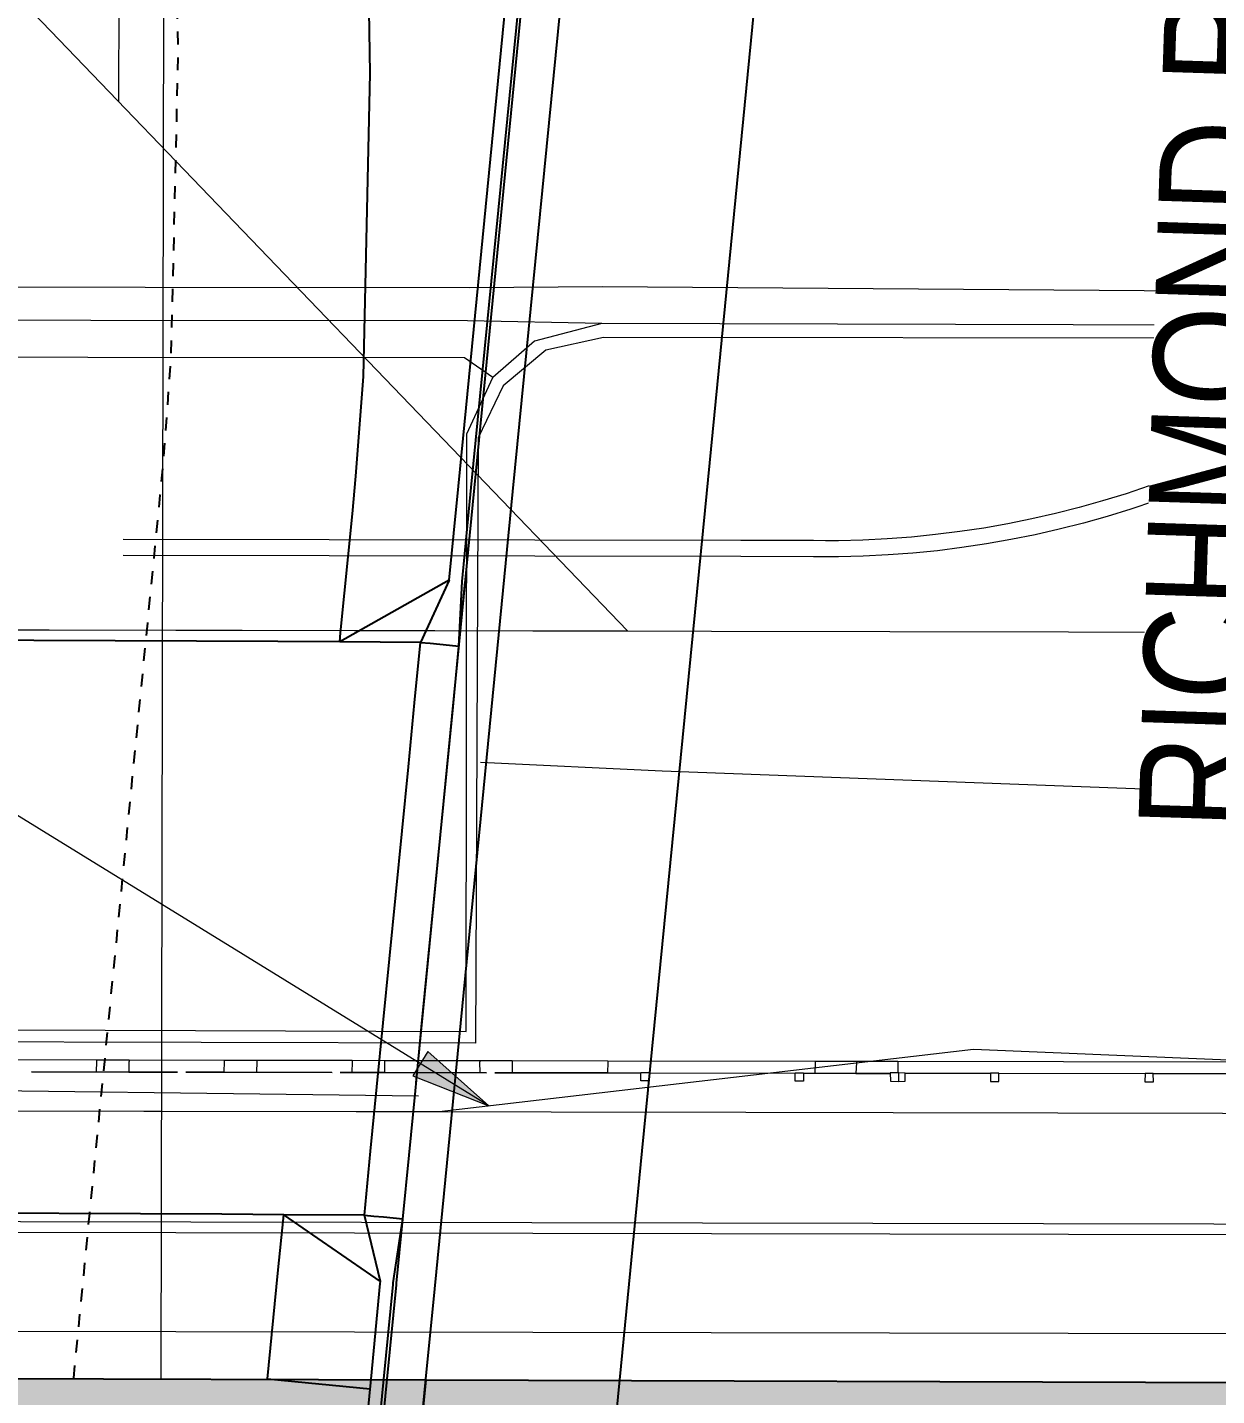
# Model space of a CAD drawing. Header units: metres. Extents: x -902 to -724, y 0 to 650.
# Drawn here: x -812.3 to -803.06, y 594.29 to 604.92 of the extents above; entities that cross this region are included whole.
import ezdxf

# ---------------------------------------------------------------- set-up
doc = ezdxf.new("R2010")
doc.units = ezdxf.units.M
doc.linetypes.add('IMPORT-LNMK-LinePath', pattern=[0.008, 0.001, -0.007])
for name, color, linetype, lineweight in [('BRIDGE-ABUTMENT-CONC', 7, 'Continuous', 50), ('D-BDGE-FLOOR', 7, 'Continuous', 50), ('D-BDGE-LINE', 7, 'Continuous', 9), ('D-ENHA-GEN-LINE', 7, 'Continuous', 9), ('D-ENHA-TEXT', 7, 'Continuous', 9)]:
    doc.layers.add(name, color=color, linetype=linetype, lineweight=lineweight)
doc.styles.add('Arial Narrow_1', font='ARIALN.TTF', dxfattribs={"height": 0.875})

# ---------------------------------------------------------------- blocks, each defined once
blk = doc.blocks.new('T2DPAA-T2D-C3S-RW-M2D-100010_dwg-40802999-DRG-2871011 - SITE PLAN')
at = {"color": 9, "lineweight": 25, "true_color": 0xc3c3c3}
for p, q in [((260.692, -101.711), (260.684, -102.511)), ((261.521, -102.519), (261.973, -101.724)), ((266.997, -102.574), (266.444, -101.769)), ((266.997, -102.574), (266.496, -102.394)), ((261.52, -102.619), (262.022, -102.649)), ((266.493, -102.694), (266.996, -102.674))]:
    blk.add_line(p, q, dxfattribs=at)
at = {"color": 9, "lineweight": 25, "true_color": 0xc3c3c3, "flags": 128}
for points in [[(262.025, -102.349), (261.973, -101.724), (261.934, -101.246), (261.724, -98.721), (261.52, -96.263), (261.143, -91.715)], [(266.496, -102.394), (266.444, -101.769), (266.405, -101.289), (266.195, -98.766), (265.991, -96.306), (265.614, -91.76)], [(266.444, -101.769), (266.515, -101.769), (267.444, -101.779), (267.739, -101.78), (268.515, -101.77), (270.864, -101.617), (271.517, -101.549), (272.743, -101.421), (273.551, -101.337), (276.437, -101.035), (276.51, -101.027), (281.485, -100.668), (283.447, -100.612), (283.496, -100.611), (283.873, -100.605), (283.996, -100.603), (286.459, -100.553), (287.252, -100.534), (289.03, -100.484), (291.431, -100.405)], [(266.997, -102.574), (267.731, -102.581), (271.506, -102.619), (272.73, -102.631), (273.538, -102.64), (276.503, -102.658), (281.497, -102.638), (283.907, -102.605), (286.491, -102.553), (287.303, -102.533), (289.09, -102.483), (291.483, -102.404), (292.15, -102.379), (294.271, -102.293), (296.473, -102.191), (296.995, -102.165), (299.45, -102.033), (301.46, -101.913), (301.837, -101.89), (304.624, -101.704), (306.443, -101.572), (306.675, -101.555), (309.654, -101.317)], [(266.996, -102.674), (267.73, -102.681), (271.505, -102.719), (272.729, -102.731), (273.537, -102.74), (276.503, -102.758), (281.498, -102.738), (283.909, -102.705), (286.494, -102.653), (287.305, -102.633), (289.093, -102.583), (291.487, -102.504), (292.154, -102.479), (294.276, -102.393), (296.478, -102.291), (297, -102.265), (299.455, -102.133), (301.466, -102.013), (301.843, -101.99), (304.631, -101.804), (306.45, -101.672), (306.682, -101.654), (309.663, -101.417)], [(263.084, -102.66), (266.505, -102.694), (267.729, -102.706), (271.505, -102.744), (272.729, -102.756), (273.536, -102.765), (276.503, -102.783), (281.499, -102.763), (283.909, -102.73), (286.494, -102.678), (287.306, -102.658), (289.094, -102.608), (291.488, -102.529), (292.155, -102.504), (294.277, -102.418), (296.48, -102.316), (297.001, -102.29), (299.457, -102.158), (301.468, -102.038), (301.844, -102.015), (304.633, -101.829), (306.452, -101.697), (306.684, -101.679), (309.665, -101.442)], [(260.692, -101.711), (261.515, -101.719), (261.973, -101.724)], [(260.796, -102.937), (261.503, -102.944), (266.502, -102.994), (267.726, -103.006), (271.502, -103.044), (272.726, -103.056), (273.533, -103.065), (276.502, -103.083), (281.502, -103.063), (283.914, -103.03), (286.501, -102.978), (287.313, -102.958), (289.103, -102.908), (291.499, -102.829)], [(260.76, -102.512), (261.507, -102.519), (261.521, -102.519), (262.025, -102.349), (262.525, -102.354), (263.025, -102.359), (263.525, -102.364), (264.025, -102.369), (264.525, -102.374), (265.025, -102.379), (265.525, -102.384), (266.025, -102.389), (266.496, -102.394)], [(262.025, -102.349), (262.024, -102.424), (262.024, -102.499), (262.023, -102.574), (262.022, -102.649)], [(251.714, -102.421), (252.156, -102.426), (257.156, -102.476), (260.76, -102.512)], [(266.496, -102.394), (266.496, -102.469), (266.495, -102.544), (266.494, -102.619), (266.493, -102.694)], [(251.722, -102.521), (252.155, -102.526), (257.155, -102.576), (260.768, -102.612)], [(251.724, -102.546), (252.155, -102.551), (257.155, -102.601), (260.77, -102.637)], [(260.768, -102.612), (261.506, -102.619), (261.52, -102.619)], [(260.77, -102.637), (261.506, -102.644), (261.52, -102.644), (262.02, -102.649), (262.52, -102.654), (263.02, -102.659), (263.52, -102.664), (264.02, -102.669), (264.519, -102.674), (265.019, -102.679), (265.519, -102.684), (266.019, -102.689), (266.519, -102.694), (266.996, -102.699)], [(251.75, -102.846), (252.152, -102.851), (257.152, -102.901), (260.796, -102.937)], [(260.923, -104.438), (262.712, -104.456), (267.711, -104.506), (272.711, -104.556), (273.135, -104.561), (273.518, -104.564), (277.605, -104.584), (278.729, -104.582), (282.479, -104.551), (283.939, -104.53), (287.352, -104.458), (289.148, -104.408), (292.223, -104.303), (294.355, -104.216), (295.254, -104.176), (297.092, -104.087), (299.559, -103.955), (301.958, -103.811), (304.759, -103.624), (306.82, -103.474), (309.823, -103.235)], [(251.878, -104.348), (252.712, -104.356), (254.648, -104.376), (255.316, -104.382), (257.712, -104.406), (260.923, -104.438)]]:
    blk.add_lwpolyline(points, dxfattribs=at)
at = {"color": 9, "linetype": 'IMPORT-LNMK-LinePath', "lineweight": 25, "true_color": 0xc3c3c3, "flags": 128}
blk.add_lwpolyline([(260.564, -100.21), (261.53, -100.219), (261.849, -100.222), (263.995, -100.244), (266.32, -100.267), (266.459, -100.269), (266.53, -100.269), (267.459, -100.279), (267.754, -100.28), (268.53, -100.27), (270.879, -100.118), (271.532, -100.049), (272.758, -99.921), (273.566, -99.837), (276.441, -99.535), (276.514, -99.527), (281.47, -99.168), (283.424, -99.112), (283.472, -99.111), (283.848, -99.105), (283.97, -99.103), (286.423, -99.054), (287.213, -99.034), (288.985, -98.985), (291.376, -98.906), (292.017, -98.882), (294.119, -98.796), (296.326, -98.694), (296.818, -98.669), (299.251, -98.539), (301.274, -98.418), (301.616, -98.397), (304.379, -98.213), (306.217, -98.079), (306.411, -98.064), (309.347, -97.83)], dxfattribs=at)
blk = doc.blocks.new('T2DPAA-T2D-PWC-RW-M2D-100010_RoadDesign_rvt-1-DRG-2871011 - SITE PLAN')
at = {"color": 9, "lineweight": 25, "true_color": 0xc3c3c3, "rotation": 84.9723245667552}
blk.add_blockref('T2DPAA-T2D-C3S-RW-M2D-100010_dwg-40802999-DRG-2871011 - SITE PLAN', (-1807.835, 343.649), dxfattribs=at)
blk = doc.blocks.new('T2DPAA-T2D-PWA-SU-M2D-000002_dwg-40815123-DRG-2871011 - SITE PLAN')
at = {"color": 9, "lineweight": 18, "true_color": 0xc0c0c0, "flags": 128}
for points in [[(90.54, 1571.755), (89.793, 1571.697), (82.54, 1571.053), (79.904, 1570.825), (79.549, 1575.213), (79.393, 1575.707), (79.137, 1575.978), (78.77, 1576.184), (78.384, 1576.223), (74.27, 1575.883), (70.563, 1575.575), (70.05, 1575.387), (69.691, 1575.017), (69.554, 1574.39), (69.937, 1569.995), (61.782, 1569.292), (53.761, 1568.63), (52.742, 1568.532), (50.331, 1568.296), (49.966, 1572.844), (49.866, 1573.869), (49.21, 1581.413), (48.495, 1590.12), (47.82, 1598.363)], [(38.836, 1614.183), (39.237, 1609.095), (39.468, 1605.729), (40.487, 1601.163), (41.513, 1594.233), (42.375, 1586.174), (43.073, 1578.12), (43.471, 1573.545), (44.318, 1569.451), (44.457, 1566.417)], [(50.366, 1568.191), (49.977, 1568.163), (49.574, 1572.799), (49.435, 1573.236), (49.132, 1573.544), (48.712, 1573.702), (44.024, 1573.309), (43.479, 1579.684), (42.891, 1586.808), (42.319, 1593.567), (41.754, 1600.191), (41.297, 1605.865), (46.001, 1606.22), (46.368, 1606.342), (46.619, 1606.586), (46.701, 1606.948), (46.704, 1607.178)], [(49.68, 1572.821), (49.609, 1573.864), (48.849, 1582.614), (48.133, 1591.059), (47.455, 1599.353), (46.902, 1605.874), (46.858, 1606.979)], [(41.034, 1605.407), (41.372, 1601.62), (41.941, 1593.803), (42.633, 1585.803), (43.237, 1578.226), (43.579, 1573.714)], [(50.331, 1568.296), (50.069, 1568.259), (49.68, 1572.821), (49.497, 1573.33), (49.188, 1573.629)], [(49.953, 1568.128), (46.449, 1568.241), (46.256, 1572.051), (46.2, 1573.462)], [(52.762, 1568.434), (52.685, 1568.365), (50.406, 1568.099), (50.366, 1568.191)]]:
    blk.add_lwpolyline(points, dxfattribs=at)
blk.add_lwpolyline([(46.051, 1605.852), (41.416, 1605.488), (41.853, 1600.222), (42.414, 1593.562), (42.98, 1586.809), (43.579, 1579.683), (44.109, 1573.39), (48.734, 1573.792), (49.188, 1573.629), (49.322, 1573.861), (48.558, 1582.615), (47.844, 1591.019), (47.154, 1599.317), (46.602, 1605.881)], close=True, dxfattribs=at)
blk = doc.blocks.new('ASSA_Driveway_dwg-40817344-DRG-2871011 - SITE PLAN')
at = {"color": 9, "lineweight": 18, "true_color": 0xc0c0c0}
for p, q in [((-7.786, 32.399), (-5.926, 10.779)), ((-8.545, 32.257), (-6.139, 4.294)), ((-2.385, 24.225), (-1.065, 8.888)), ((-7.793, 19.175), (21.639, 21.708)), ((12.986, 21.319), (2.067, 20.375)), ((-5.502, 20.389), (-5.459, 19.888)), ((-5.399, 19.193), (-5.373, 18.898)), ((-5.296, 17.998), (-5.288, 17.909)), ((-5.193, 16.802), (-5.181, 16.667)), ((-5.09, 15.606), (-4.993, 14.476)), ((-5.089, 15.607), (-4.991, 14.476)), ((-4.987, 14.411), (-4.98, 14.324)), ((-4.985, 13.669), (-4.92, 13.675)), ((-4.863, 12.964), (-4.92, 13.625)), ((-4.861, 12.964), (-4.918, 13.625)), ((-4.76, 11.768), (-4.857, 12.899)), ((-4.758, 11.768), (-4.856, 12.899)), ((-4.657, 10.572), (-4.754, 11.703)), ((-4.655, 10.573), (-4.753, 11.703))]:
    blk.add_line(p, q, dxfattribs=at)
at = {"color": 9, "lineweight": 18, "true_color": 0xc0c0c0, "flags": 128}
for points in [[(-6.876, 8.388), (-5.648, 8.494), (-8.147, 37.533)], [(-6.879, 8.414), (-4.793, 8.591), (-5.232, 13.69), (-5.33, 14.831), (-6.501, 28.409)], [(-4.395, 8.602), (-4.395, 8.602), (-4.395, 8.602), (-4.502, 9.838), (-4.833, 13.69), (-4.86, 14.008), (-4.888, 14.329), (-5.026, 15.935), (-5.09, 16.675), (-5.112, 16.927), (-5.175, 17.663), (-5.197, 17.914), (-5.26, 18.652), (-5.282, 18.904), (-5.345, 19.641), (-5.367, 19.894), (-5.43, 20.631)], [(-5.5, 20.389), (-5.457, 19.888), (-5.459, 19.888), (-5.437, 19.636)], [(-0.063, 11.569), (-0.153, 11.739), (-0.239, 11.911), (-0.32, 12.085), (-0.397, 12.262), (-0.47, 12.44), (-0.538, 12.62), (-0.602, 12.802), (-0.661, 12.985), (-0.715, 13.17), (-0.765, 13.356), (-0.81, 13.543), (-0.851, 13.731), (-0.886, 13.92), (-0.918, 14.11), (-0.944, 14.301), (-0.965, 14.492), (-0.975, 14.593), (-0.983, 14.687), (-1.031, 15.249), (-1.443, 20.031)], [(0.309, 11.184), (0.237, 11.301), (0.14, 11.463), (0.047, 11.628), (-0.042, 11.796), (-0.126, 11.965), (-0.206, 12.137), (-0.282, 12.31), (-0.353, 12.486), (-0.421, 12.663), (-0.483, 12.842), (-0.541, 13.022), (-0.595, 13.203), (-0.644, 13.386), (-0.688, 13.57), (-0.728, 13.756), (-0.763, 13.942), (-0.794, 14.129), (-0.82, 14.316), (-0.841, 14.504), (-0.85, 14.604), (-0.858, 14.698), (-0.907, 15.259), (-1.318, 20.042)], [(-5.378, 19.893), (-5.457, 19.888), (-5.435, 19.636), (-5.437, 19.636), (-5.404, 19.258)], [(-5.356, 19.641), (-5.435, 19.636), (-5.403, 19.258)], [(-5.397, 19.193), (-5.372, 18.899), (-5.373, 18.898), (-5.352, 18.646)], [(-5.293, 18.904), (-5.372, 18.899), (-5.35, 18.646), (-5.352, 18.646), (-5.302, 18.062)], [(-5.271, 18.652), (-5.35, 18.646), (-5.3, 18.063)], [(-5.294, 17.998), (-5.287, 17.909), (-5.288, 17.909), (-5.267, 17.657)], [(-5.208, 17.914), (-5.287, 17.909), (-5.265, 17.657), (-5.267, 17.657), (-5.203, 16.919)], [(-5.186, 17.663), (-5.265, 17.657), (-5.201, 16.919), (-5.203, 16.919), (-5.199, 16.867)], [(-5.123, 16.926), (-5.201, 16.919), (-5.197, 16.867)], [(-5.191, 16.802), (-5.18, 16.667), (-5.181, 16.667), (-5.118, 15.93)], [(-5.101, 16.674), (-5.18, 16.667), (-5.116, 15.93), (-5.118, 15.93), (-5.096, 15.671)], [(-5.037, 15.935), (-5.116, 15.93), (-5.094, 15.671)], [(-4.986, 14.411), (-4.978, 14.324), (-4.98, 14.324), (-4.953, 14.006)], [(-4.899, 14.329), (-4.978, 14.324), (-4.951, 14.007), (-4.953, 14.006), (-4.93, 13.739)], [(-4.871, 14.009), (-4.951, 14.007), (-4.928, 13.739)], [(-4.833, 13.69), (-4.834, 13.69), (-4.836, 13.689), (-4.84, 13.689), (-4.844, 13.689), (-4.921, 13.682)]]:
    blk.add_lwpolyline(points, dxfattribs=at)
for points in [[(5.405, 24.203), (-2.326, 23.538), (-1.683, 16.075)], [(-5.156, 15.666), (-5.092, 15.672), (-5.086, 15.607), (-5.151, 15.601)], [(-5.054, 14.47), (-4.989, 14.476), (-4.983, 14.411), (-5.048, 14.406)], [(-4.98, 13.619), (-4.916, 13.625), (-4.92, 13.675), (-4.925, 13.74), (-4.99, 13.734), (-4.985, 13.669)], [(-4.918, 12.894), (-4.853, 12.899), (-4.859, 12.964), (-4.923, 12.958)], [(-4.815, 11.698), (-4.75, 11.704), (-4.756, 11.768), (-4.821, 11.763)]]:
    blk.add_lwpolyline(points, close=True, dxfattribs=at)
at = {"color": 9, "lineweight": 18, "true_color": 0xc0c0c0}
for points in [[(-5.367, 19.894), (-5.367, 19.894), (-5.368, 19.894), (-5.37, 19.894), (-5.373, 19.894), (-5.376, 19.893), (-5.378, 19.893)], [(-5.345, 19.641), (-5.345, 19.641), (-5.346, 19.641), (-5.348, 19.641), (-5.352, 19.641), (-5.355, 19.641), (-5.356, 19.641)], [(-5.282, 18.904), (-5.282, 18.904), (-5.282, 18.904), (-5.285, 18.904), (-5.288, 18.904), (-5.291, 18.904), (-5.293, 18.904)], [(-5.26, 18.652), (-5.26, 18.652), (-5.261, 18.652), (-5.263, 18.652), (-5.266, 18.652), (-5.269, 18.652), (-5.271, 18.652)], [(-5.197, 17.914), (-5.197, 17.914), (-5.197, 17.915), (-5.199, 17.915), (-5.203, 17.914), (-5.206, 17.914), (-5.208, 17.914)], [(-5.175, 17.663), (-5.175, 17.663), (-5.176, 17.663), (-5.178, 17.663), (-5.181, 17.663), (-5.184, 17.663), (-5.186, 17.663)], [(-5.112, 16.927), (-5.112, 16.927), (-5.112, 16.927), (-5.114, 16.926), (-5.118, 16.926), (-5.121, 16.926), (-5.123, 16.926)], [(-5.09, 16.675), (-5.09, 16.675), (-5.091, 16.675), (-5.093, 16.675), (-5.096, 16.674), (-5.099, 16.674), (-5.101, 16.674)], [(-5.026, 15.935), (-5.026, 15.935), (-5.027, 15.935), (-5.029, 15.935), (-5.033, 15.935), (-5.036, 15.935), (-5.037, 15.935)], [(-5.026, 15.931), (-5.026, 15.931), (-5.026, 15.931), (-5.026, 15.931)], [(-4.888, 14.329), (-4.888, 14.33), (-4.889, 14.33), (-4.891, 14.33), (-4.894, 14.329), (-4.897, 14.329), (-4.899, 14.329)], [(-4.86, 14.008), (-4.86, 14.008), (-4.861, 14.008), (-4.863, 14.009), (-4.867, 14.009), (-4.87, 14.009), (-4.871, 14.009)]]:
    blk.add_open_spline(points, degree=3, dxfattribs=at)
blk = doc.blocks.new('T2DPAA-T2D-PWA-SU-M2D-000100_Survey_rvt-1-DRG-2871011 - SITE PLAN')
at = {"color": 9, "lineweight": 18, "true_color": 0xc0c0c0, "rotation": 84.9723245667552}
for name, p in [('T2DPAA-T2D-PWA-SU-M2D-000002_dwg-40815123-DRG-2871011 - SITE PLAN', (-118.655, 415.297)), ('ASSA_Driveway_dwg-40817344-DRG-2871011 - SITE PLAN', (-1664.711, 600.503))]:
    blk.add_blockref(name, p, dxfattribs=at)

msp = doc.modelspace()

# ---------------------------------------------------------------- hatches: boundary and pattern name
at = {"layer": 'BRIDGE-ABUTMENT-CONC', "lineweight": 5, "true_color": 0xc0c0c0}
msp.add_hatch(color=9, dxfattribs=at).paths.add_polyline_path([(-801.489, 593.291), (-801.486, 594.391), (-813.43, 594.426), (-813.538, 593.328), (-804.508, 593.301)])
at = {"layer": 'D-BDGE-LINE', "true_color": 0xc0c0c0}
h = msp.add_hatch(color=9, dxfattribs=at)
h.paths.add_polyline_path([(-778.973, 585.323), (-778.944, 594.323), (-779.447, 594.324), (-779.462, 589.834), (-779.16, 589.832), (-779.162, 589.816), (-779.46, 589.817), (-779.476, 585.325), (-778.988, 585.323)])
h.paths.add_polyline_path([(-779.486, 585.325), (-779.581, 585.326), (-814.313, 585.43), (-814.205, 586.53), (-779.52, 586.425), (-779.499, 593.225), (-788.212, 593.252), (-788.233, 591.722), (-788.249, 591.643), (-788.268, 591.575), (-788.299, 591.485), (-788.332, 591.407), (-788.37, 591.331), (-788.413, 591.258), (-788.462, 591.187), (-788.515, 591.119), (-788.572, 591.055), (-788.634, 590.995), (-788.699, 590.939), (-788.767, 590.889), (-788.838, 590.843), (-788.91, 590.802), (-788.993, 590.764), (-789.06, 590.737), (-789.07, 590.137), (-789.653, 591.147), (-789.037, 592.036), (-789.044, 591.636), (-788.993, 591.652), (-788.916, 591.681), (-788.842, 591.717), (-788.771, 591.762), (-788.704, 591.813), (-788.634, 591.88), (-788.572, 591.953), (-788.536, 592.003), (-788.494, 592.075), (-788.46, 592.15), (-788.433, 592.226), (-788.415, 593.252), (-801.489, 593.291), (-801.484, 594.391), (-794.012, 594.372), (-813.998, 594.435), (-814.881, 585.433), (-814.881, 585.432), (-814.881, 585.429), (-779.524, 585.325)])
h.paths.add_polyline_path([(-779.172, 585.444), (-779.172, 585.444), (-779.172, 585.452)])
h.paths.add_polyline_path([(-779.148, 589.816), (-779.157, 589.816), (-779.157, 589.833), (-779.148, 589.832), (-779.148, 589.816)])
h.paths.add_polyline_path([(-779.151, 591.284), (-779.15, 591.288), (-779.147, 591.299)])
h.paths.add_polyline_path([(-801.489, 593.291), (-813.538, 593.328), (-813.43, 594.427), (-801.486, 594.391), (-801.489, 593.435)])
at = {"layer": 'D-ENHA-TEXT'}
msp.add_hatch(color=256, dxfattribs=at).paths.add_polyline_path([(-808.713, 596.544), (-809.187, 596.966), (-809.303, 596.779)])

# ---------------------------------------------------------------- linework, layer by layer
at = {"layer": 'D-BDGE-FLOOR', "lineweight": 25}
for p, q in [((-813.542, 594.428), (-809.203, 594.415)), ((-809.203, 594.415), (-810.085, 585.417)), ((-809.203, 594.415), (-801.486, 594.391))]:
    msp.add_line(p, q, dxfattribs=at)
at = {"layer": 'D-ENHA-TEXT'}
for p, q in [((-808.713, 596.544), (-821.373, 604.345)), ((-809.187, 596.966), (-809.303, 596.779)), ((-808.713, 596.544), (-809.187, 596.966)), ((-809.303, 596.779), (-808.713, 596.544))]:
    msp.add_line(p, q, dxfattribs=at)

# ---------------------------------------------------------------- block references
at = {"color": 9, "lineweight": 5, "true_color": 0xc0c0c0}
msp.add_blockref('T2DPAA-T2D-PWA-SU-M2D-000100_Survey_rvt-1-DRG-2871011 - SITE PLAN', (873.236, 0), dxfattribs=at)
at = {"lineweight": 5}
msp.add_blockref('T2DPAA-T2D-PWC-RW-M2D-100010_RoadDesign_rvt-1-DRG-2871011 - SITE PLAN', (873.236, 0), dxfattribs=at)

# ---------------------------------------------------------------- next in the draw order: texts
at = {"layer": 'D-ENHA-GEN-LINE', "insert": (-803.667, 598.711), "char_height": 0.875, "attachment_point": 1, "rotation": 88.155, "style": 'Arial Narrow_1', "bg_fill": 3, "box_fill_scale": 1, "bg_fill_color": 256, "bg_fill_true_color": 13158600, "bg_fill_transparency": 0}
msp.add_mtext('RICHMOND ROAD EASTBOUND', dxfattribs=at)

doc.saveas('drawing.dxf')
